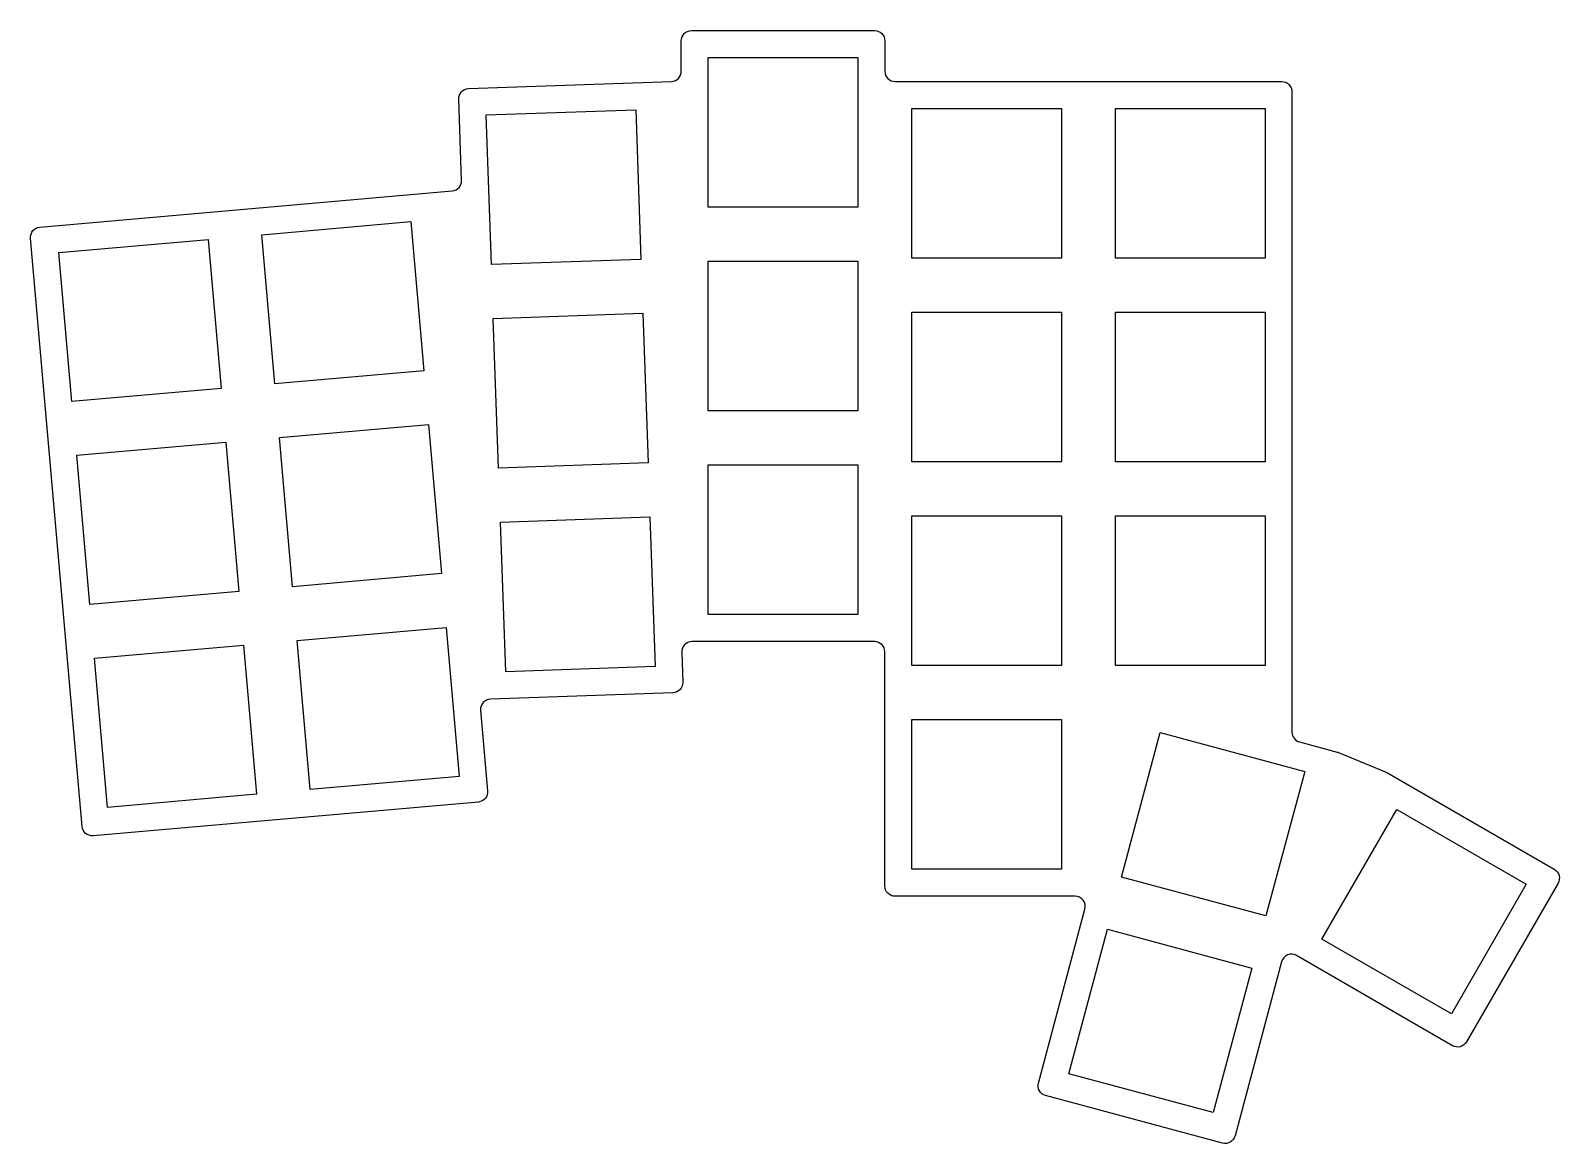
# Model space of a CAD drawing. Header units: millimetres. Extents: x 60 to 203, y 61 to 165.
import ezdxf

# ---------------------------------------------------------------- set-up
doc = ezdxf.new("R2010")
doc.units = ezdxf.units.MM

msp = doc.modelspace()

# ---------------------------------------------------------------- linework, layer by layer
msp.add_lwpolyline([(60.56, 147.04), (99.15, 150.42, 0.39896), (100.02, 151.4), (99.75, 159, -0.414214), (100.67, 159.98), (119.67, 160.65, 0.404026), (120.58, 161.6), (120.58, 164.46, -0.414214), (121.54, 165.41), (138.68, 165.41, -0.414214), (139.63, 164.46), (139.63, 161.6, 0.414214), (140.59, 160.65), (176.78, 160.65, -0.414214), (177.73, 159.7), (177.73, 99.8, 0.339454), (178.44, 98.88), (181.96, 97.93, -0.032737), (182.07, 97.89), (186.55, 96.04, -0.032737), (186.66, 95.98), (202.28, 86.97, -0.414214), (202.63, 85.67), (194.06, 70.82, -0.414214), (192.76, 70.47), (178.16, 78.9, 0.493145), (176.76, 78.32), (172.4, 62.04, -0.414214), (171.23, 61.36), (154.67, 65.8, -0.414214), (154, 66.97), (158.36, 83.25, 0.493145), (157.44, 84.45), (140.59, 84.45, -0.414214), (139.63, 85.4), (139.63, 107.31, 0.414214), (138.68, 108.26), (121.57, 108.26, 0.424475), (120.62, 107.27), (120.72, 104.45, -0.414214), (119.8, 103.47), (102.72, 102.87, 0.429634), (101.8, 101.84), (102.46, 94.3, -0.414214), (101.59, 93.26), (65.54, 90.11, -0.414214), (64.5, 90.98), (59.69, 146.01, -0.414214)], format="xyb", close=True)
for points in [[(137.11, 148.89), (123.11, 148.89), (123.11, 162.89), (137.11, 162.89)], [(116.81, 144.01), (102.82, 143.52), (102.33, 157.52), (116.32, 158)], [(156.16, 144.12), (142.16, 144.12), (142.16, 158.12), (156.16, 158.12)], [(175.21, 144.12), (161.21, 144.12), (161.21, 158.12), (175.21, 158.12)], [(96.49, 133.6), (82.54, 132.38), (81.32, 146.32), (95.27, 147.54)], [(77.51, 131.94), (63.56, 130.72), (62.34, 144.66), (76.29, 145.88)], [(137.11, 129.84), (123.11, 129.84), (123.11, 143.84), (137.11, 143.84)], [(117.47, 124.97), (103.48, 124.49), (102.99, 138.48), (116.99, 138.97)], [(156.16, 125.07), (142.16, 125.07), (142.16, 139.07), (156.16, 139.07)], [(175.21, 125.07), (161.21, 125.07), (161.21, 139.07), (175.21, 139.07)], [(98.15, 114.62), (84.2, 113.4), (82.98, 127.35), (96.93, 128.57)], [(79.17, 112.96), (65.22, 111.74), (64, 125.69), (77.95, 126.91)], [(137.11, 110.79), (123.11, 110.79), (123.11, 124.79), (137.11, 124.79)], [(118.14, 105.94), (104.15, 105.45), (103.66, 119.44), (117.65, 119.93)], [(156.16, 106.02), (142.16, 106.02), (142.16, 120.02), (156.16, 120.02)], [(175.21, 106.02), (161.21, 106.02), (161.21, 120.02), (175.21, 120.02)], [(99.81, 95.64), (85.86, 94.42), (84.64, 108.37), (98.59, 109.59)], [(80.83, 93.98), (66.88, 92.76), (65.66, 106.71), (79.61, 107.93)], [(156.16, 86.97), (142.16, 86.97), (142.16, 100.97), (156.16, 100.97)], [(161.78, 86.23), (165.4, 99.76), (178.92, 96.13), (175.3, 82.61)], [(192.66, 73.44), (180.53, 80.44), (187.53, 92.57), (199.66, 85.57)], [(170.37, 64.21), (156.85, 67.83), (160.47, 81.36), (173.99, 77.73)]]:
    msp.add_lwpolyline(points, close=True)

doc.saveas('drawing.dxf')
